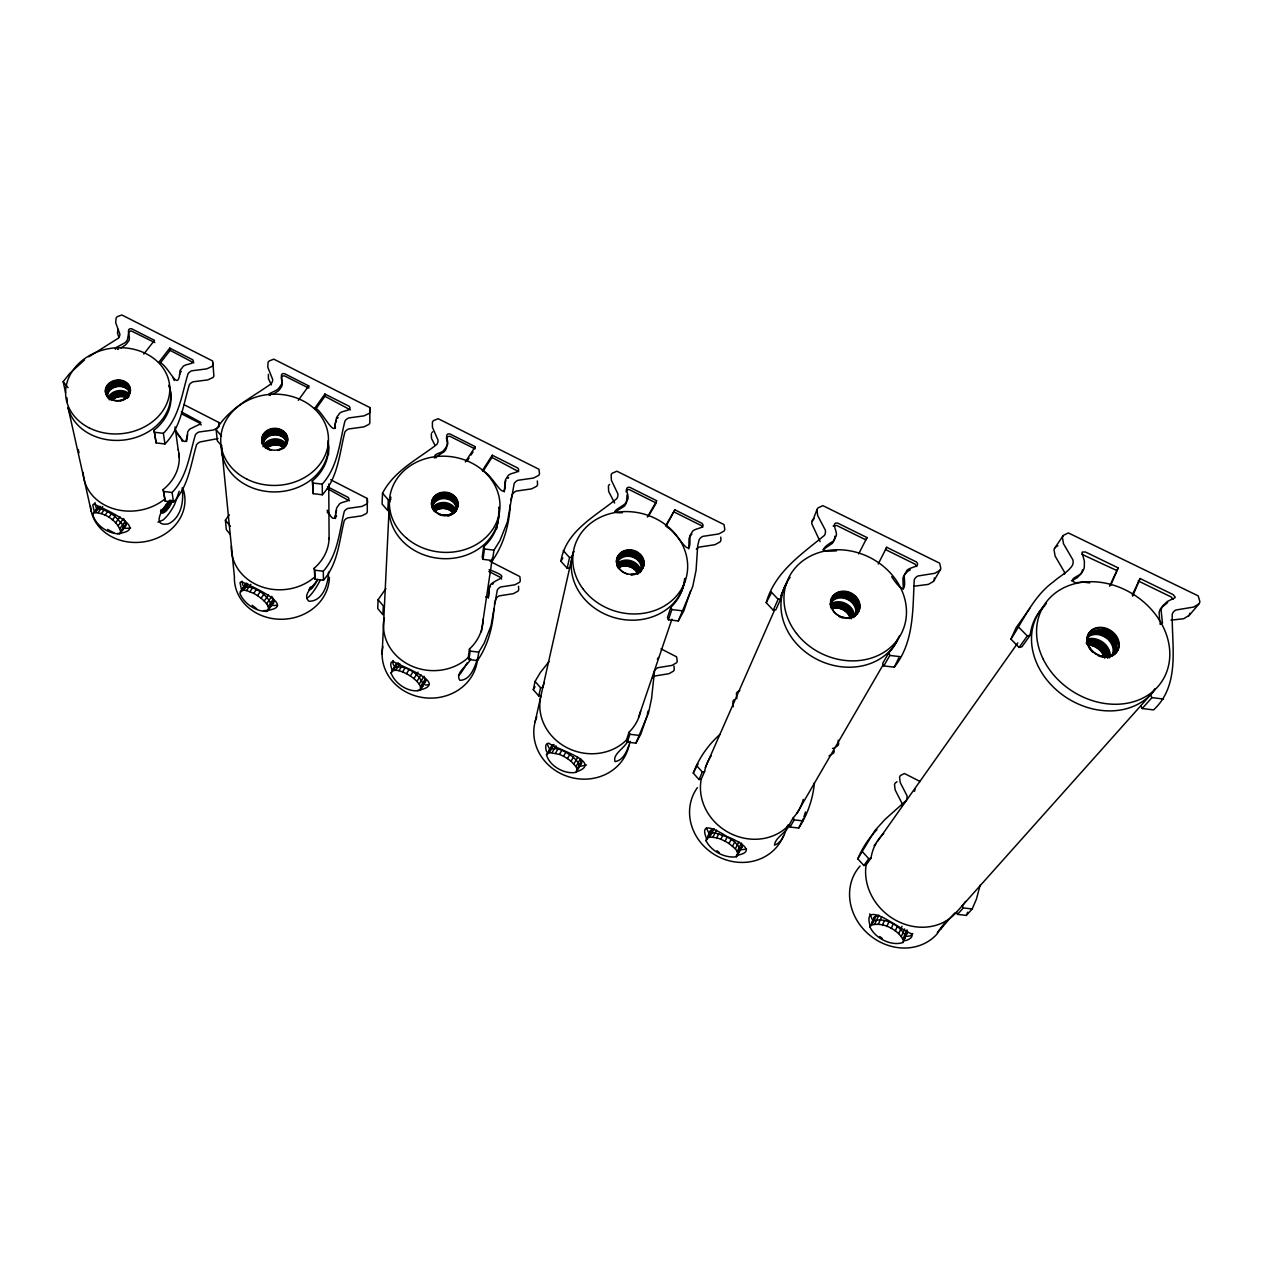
<?xml version="1.0" encoding="UTF-8"?>
<svg xmlns="http://www.w3.org/2000/svg" width="1263" height="1263" viewBox="0 0 1263 1263"><rect width="100%" height="100%" fill="white"/><g stroke="black" fill="none" stroke-linecap="round" stroke-linejoin="round"><path stroke-width="1.5" d="M92.657 514.041C95.12 525.092 108.602 534.407 119.796 533.76L120.822 532.576C118.548 521.477 104.829 512.02 93.636 512.81L92.657 514.041L98.088 506.889M330.732 479.766L367.28 498.49L367.296 511.925A5.163 4.468 1.7 0 1 366.428 513.457L361.723 515.841L347.735 517.862A7.846 6.836 1 0 0 344.215 520.83C339.147 541.117 338.089 563.503 323.439 580.254L314.992 579.243L314.171 568.224A49.352 42.958 -2.7 0 0 329.106 537.77M221.53 445.807L217.299 440.803L216.162 429.767C228.84 408.17 251.874 397.719 271.182 383.731A8.541 7.104 -1.1 0 0 272.682 379.437L267.803 367.28L268.04 362.37A5.605 4.657 -0.6 0 1 269.272 360.902L273.803 359.166L369.838 407.539L369.838 422.805A5.573 4.72 2.5 0 1 368.891 424.415L363.807 426.894L348.683 428.962A8.478 7.215 1.9 0 0 344.878 432.072C339.4 453.512 338.184 477.24 322.365 494.78L313.224 493.659L312.324 480.935A53.472 45.405 -1.5 0 0 328.143 442.903M335.327 514.957L335.453 518.509M335.216 423.847L336.495 417.864A14.888 12.614 1.9 0 1 338.752 414.659C340 409.891 353.198 411.675 349.267 406.323L324.907 394.04L314.566 408.549C319.618 405.912 335.563 440.708 335.216 423.847L335.358 428.362M118.185 525.724L123.569 518.525L126.174 525.392L119.796 533.76M378.095 599.72L377.732 608.561L382.91 614.671L383.321 605.877L378.095 599.72L385.91 588.59M382.531 493.217L382.073 504.016L387.804 510.599L388.309 499.848L382.531 493.217C394.324 470.594 417.548 459.353 436.698 444.56A8.762 7.467 5.2 0 0 438.008 440.045L432.42 427.273L432.42 422.095A5.762 4.878 5.6 0 1 433.619 420.563L438.182 418.7L538.969 469.268L539.506 473.72A5.794 4.973 10 0 1 538.606 475.425L533.475 478.061L517.941 480.287A8.825 7.61 9.5 0 0 514.152 483.603L507.41 521.903L499.848 540.785L493.975 550.147L492.444 560.504L483.003 559.351L482.213 557.172L483.65 546.8A54.925 47.773 5.8 0 0 498.664 512.889M382.105 654.187L389.083 509.557M393.046 660.517L392.967 663.707L394.766 667.006M510.299 504.837C509.147 524.508 503.921 544.242 492.444 560.504M493.896 608.687C492.775 626.985 487.992 645.33 477.493 660.581L468.968 659.554L468.257 657.534L469.426 649.056A49.667 44.473 5 0 0 483.145 619.375M834.954 536.159L834.369 539.459A17.145 14.493 22.6 0 1 832.364 543.295L822.829 549.815M328.554 572.076C328.269 583.743 323.028 601.425 308.946 601.251C301.383 594.51 314.519 585.858 317.629 579.385M834.212 750.869L834.148 751.501A5.431 4.799 30.7 0 1 833.469 753.222L829.017 755.921M706.38 827.975L709.111 833.627M737.766 855.509L737.229 851.42L741.444 843.037L741.965 847.141L736.408 856.756C724.82 858.461 711.258 851.215 706.049 840.763L710.532 830.612L714.116 828.67L709.838 837.006L706.27 838.916M436.051 457.838C430.73 453.78 443.392 453.291 444.339 449.517A15.251 12.993 5.3 0 0 446.549 446.186C450.481 442.903 442.776 432.83 449.896 433.935L475.283 446.692L475.014 448.918L449.675 436.177L446.455 437.03M814.414 782.728C812.977 798.832 807.61 814.509 798.753 828.054L790.038 827.044L789.138 824.881L793.29 817.682A51.625 46.557 29.6 0 0 803.252 799.416M710.311 832.475L710.532 830.612M488.307 598.157L489.034 588.811A13.861 12.314 9.2 0 1 490.407 586.379M483.082 471.21L491.97 457.427L492.27 455.217L517.83 468.068C522.203 473.546 508.594 471.904 507.473 476.877A15.33 13.214 9.4 0 0 505.326 480.272C505.942 507.473 494.212 475.535 482.387 470.546L492.27 455.217M468.968 659.554L470.152 651.092L469.426 649.056M483.003 559.351L484.455 548.995L483.65 546.8M481.361 631.753L492.333 558.057M496.659 528.96L497.527 523.135M477.493 660.581L478.756 652.118L484.092 643.388L491.023 625.785L497.275 590.089A7.988 7.089 9.3 0 1 500.732 586.979L514.815 584.816L519.488 582.338A5.257 4.642 9.8 0 0 520.309 580.743L519.851 576.591L490.028 561.325M245.006 585.969L245.322 584.248L239.859 593.389C244.075 603.619 256.026 611.845 267.172 611.387L273.582 602.893L273.345 598.962L271.766 596.357L266.651 603.84L268.23 606.429L268.498 610.345M494.401 604.03L495.885 598.93A7.91 7.057 9.3 0 1 499.295 595.852L513.267 593.689L517.893 591.226A5.21 4.61 9.8 0 0 518.714 589.632L518.525 586.285M510.836 499.848L512.431 494.386A8.73 7.546 9.5 0 1 516.188 491.102L531.581 488.876L536.664 486.255A5.747 4.941 9.9 0 0 537.564 484.55L537.343 480.966M179.172 491.26L174.862 503.858A21.818 7.136 -61.7 0 1 162.974 520.024L157.954 522.14M647.319 714.353L647.998 711.132M640.625 711.306A50.362 45.736 16.8 0 1 629.085 732.177L626.448 740.039A49.904 45.436 16.9 0 1 566.74 747.57A49.904 45.436 16.9 0 1 541.006 695.487L538.764 695.976L533.302 689.677L535.07 681.436L540.296 672.579L548.979 661.686M569.724 567.719L567.166 568.239L560.898 561.261C565.713 530.886 595.394 516.393 616.754 498.664A9.157 7.862 13.6 0 0 617.875 493.865L611.403 480.319L611.134 474.825A6.015 5.131 13.7 0 1 612.287 473.199L616.912 471.21L724.015 524.587L724.804 529.308A6.078 5.21 18.8 0 1 723.967 531.123L718.805 533.949L702.828 536.365A9.251 7.973 18.7 0 0 699.086 539.901L697.697 545.742L696.071 570.308L692.756 586.442L678.263 620.97L668.427 619.786L667.48 617.465L670.906 607.235A57.498 50.346 15.7 0 0 684.625 578.675M538.764 695.976L540.596 687.782L535.07 681.436M567.166 568.239L569.55 557.583L563.203 550.542M534.991 722.278L572.597 554.883M335.595 512.999L336.479 510.331M431.283 433.935L431.52 438.466L434.835 445.002M690.545 591.068L683.772 611.039L678.263 620.97M646.988 715.979L640.83 734.119L635.873 743.149L627.253 742.123L626.448 740.039M335.548 422.9L336.495 420.09M980.167 885.11L976.425 899.145L972.194 908.965L966.321 915.407L957.512 914.396L956.517 912.154L1152.488 692.629M898.167 638.131A62.297 53.441 25.7 0 1 888.726 652.908L882.648 663.391L883.8 665.901L894.299 667.148C914.301 641.936 912.612 609.634 914.254 579.796A10.041 8.431 27.1 0 1 917.98 575.975L934.746 573.323L940.035 570.245A6.599 5.51 26.9 0 0 940.809 568.287L939.656 563.172L822.892 505.658L818.14 507.821A6.489 5.447 22.2 0 0 817.003 509.589L811.635 523.419L820.129 541.622M817.003 509.589L817.65 515.509L825.339 530.144A9.867 8.352 22.4 0 1 824.455 535.354C801.595 554.299 774.803 571.934 766.215 602.688L773.288 610.234L775.956 609.666L780.787 598.678A62.297 53.441 25.7 0 1 787.117 582.527M268.403 374.353L268.435 378.663L271.387 384.899M666.675 525.045L674.868 509.81L702.054 523.387C706.964 529.023 692.787 527.539 691.808 532.781A16.103 13.861 18.6 0 0 689.756 536.38C691.745 564.435 678.878 533.286 666.88 527.05M869.781 913.844L872.638 920.317M803.884 817.003L805.494 811.967M870.049 927.121L870.586 925.432C882.253 921.153 898.703 929.679 903.613 940.824L902.998 942.482C891.283 946.54 875.117 938.188 870.049 927.121L874.533 916.812L878.843 915.186L874.896 923.853M872.007 922.811L872.559 921.106C884.195 916.796 900.677 925.305 905.555 936.467L904.94 938.141L907.497 932.11L906.976 929.963L903.092 938.677M873.964 918.517L874.533 916.812M627.253 742.123L629.89 734.292L629.085 732.177M668.427 619.786L671.869 609.555L670.906 607.235M638.525 717.447L671.916 619.217M681.357 591.416L684.514 582.148M635.873 743.149L648.456 713.232L651.55 698.581L654.518 670.937A8.115 7.262 20.2 0 1 657.849 667.701L671.932 665.412L676.51 662.807A5.336 4.752 20.3 0 0 677.268 661.149L676.621 656.855L661.007 648.866M477.225 659.586C474.383 667.843 470.373 680.062 459.921 680.347C454.412 673.005 468.02 665.648 470.815 658.718M787.796 825.118C785.097 832.396 782.665 842.326 774.503 845.152C775.04 837.637 786.328 832.538 789.58 824.928M630.363 741.365C627.537 749.006 624.411 760.137 615.049 761.605C612.255 754.027 625.153 747.933 627.979 740.671M187.587 434.756L186.624 441.497M391.072 672.99L396.566 663.707L391.072 672.99C394.782 683.678 408.991 693.261 420.2 690.23L421.81 687.656M393.519 669.137L394.135 667.559C405.297 664.275 419.79 674.047 423.294 684.799L422.616 686.362L425.694 680.931L424.036 676.321L419.19 684.088L420.532 686.583L420.2 690.23M179.504 374.653L179.851 373.769M833.17 526.103L836.548 525.392L865.865 539.869L867.018 537.58L837.622 523.071C829.586 522.108 839.437 533.191 835.443 537.154A17.177 14.524 22.5 0 1 833.438 541.006C823.097 547.416 817.208 552.452 836.58 550.81M1140.757 705.764L1142.178 708.527L1153.577 709.901C1180.447 685.067 1171.685 646.482 1172.238 614.213A11.209 8.936 33.1 0 1 1175.948 609.997L1193.74 607.045L1199.171 603.667A7.357 5.841 32.7 0 0 1199.85 601.504L1198.208 595.883L1068.387 532.954L1063.446 535.323A7.183 5.794 29 0 0 1062.372 537.264L1063.509 543.769L1072.871 559.825A10.941 8.888 29.5 0 1 1072.319 565.524C1067.74 572.471 1059.752 576.086 1053.737 581.58C1033.608 596.01 1024.009 619.154 1010.937 639.141L1019.099 647.445L1021.925 646.798L1030.166 635.273A69.449 56.867 32.8 0 1 1044.769 605.814M336.116 516.835L336.479 515.983M1132.627 596.183L1140.079 578.533L1173.059 594.541L1175.064 596.91A1.721 1.374 32.3 0 1 1175.016 597.731L1167.233 601.52L1162.86 605.766A19.466 15.551 33 0 0 1161.092 610.076L1162.449 623.101L1160.239 624.033M1132.232 595.047L1140.079 578.533M711.337 755.606A51.625 46.557 29.6 0 0 704.596 771.504L701.265 779.05L699.039 779.571L693.261 773.067C698.928 758.1 708.29 744.665 720.32 734.119M966.321 915.407L967.726 912.17M1109.577 586.127L1118.197 567.892L1085.517 552.026L1082.58 551.994A1.689 1.358 29.7 0 0 1082.028 552.562L1084.412 561.23L1084.27 567.497A19.04 15.456 29.6 0 1 1082.407 571.729C1080.97 576.181 1066.209 578.833 1075.571 582.811L1082.612 581.99L1089.732 582.89M1110.635 585.479L1118.197 567.892M699.039 779.571L702.339 772.025L704.596 771.504M773.288 610.234L778.103 599.262L780.787 598.678M705.275 767.667L774.551 610.14M780.85 595.82L786.36 583.285M903.613 940.824L907.497 932.11M902.998 942.482L904.292 939.593M898.767 933.562L902.019 926.284M901.435 936.199L904.687 928.921M895.278 930.942L897.235 926.584M886.815 926.505L888.789 922.148M891.204 928.542L893.162 924.169M1010.937 639.141L1016.162 627.616L1029.787 608.434M882.442 924.974L884.416 920.632M872.244 924.311L876.19 915.675M878.385 924.074L881.669 916.843M883.705 833.548A53.425 46.952 39 0 0 870.996 858.145L866.102 865.013L863.876 865.55L857.782 858.824L874.896 830.549L885.158 819.292L906.313 800.41A8.462 7.42 34.8 0 0 906.96 795.674L900.203 782.492L899.556 777.124A5.557 4.847 34.1 0 1 900.472 775.498L904.419 773.493L920.08 781.497M857.782 858.824C862.297 848.057 868.802 838.111 876.917 829.712M894.299 667.148L898.782 657.912M798.753 828.054L803.347 818.677M736.408 856.756L737.813 853.962M738.05 853.677L742.265 845.31M878.211 563.993L886.689 547.289L916.338 561.909C921.974 567.797 906.929 566.503 906.092 572.107A17.461 14.667 27 0 0 904.15 576.023C905.934 592.41 902.745 592.979 891.678 576.781M737.229 851.42L735.366 848.847L738.887 841.853M735.366 848.847L729.051 843.542L731.182 839.342L727.188 836.974L715.095 832.885L711.985 832.838L708.401 834.764M732.572 846.163L734.703 841.963L731.182 839.342M118.043 329.343L117.475 333.179L118.943 337.521M729.051 843.542L725.057 841.174L727.188 836.974M709.838 837.006L716.721 837.827L718.852 833.643M716.721 837.827L720.841 839.216L722.973 835.032M712.964 837.069L716.531 830.107M858.666 553.92L867.018 537.58M707.548 837.637L711.827 829.317M706.049 840.763L708.18 836.611M886.689 547.289L885.505 549.563L915.075 564.166L916.796 566.582M693.261 773.067L698.092 763.926M766.215 602.688L770.983 593.721M576.117 772.34L577.08 768.978L575.991 766.594L580.538 758.526L581.643 762.884L576.117 772.34C564.735 774.614 549.5 766.167 546.484 754.8L552.026 745.359L553.952 744.554L549.358 752.574L546.484 754.8M577.08 768.978L581.611 760.91M575.991 766.594L571.034 761.21L573.307 757.169C566.74 752.495 558.088 746.465 549.721 749.369L548.774 750.806M573.923 763.941L577.728 757.216M571.034 761.21L567.482 758.589L569.771 754.548M549.358 752.574L559.493 754.39L561.782 750.348M559.493 754.39L563.551 756.269L565.84 752.227M552.152 752.48L555.973 745.786M555.609 753.095L557.899 749.07M665.475 526.118L674.868 509.81M797.016 813.167L883.153 664.78M895.025 644.304L897.993 639.189M790.038 827.044L794.206 819.876L793.29 817.682M883.8 665.901L889.878 655.434L888.726 652.908M933.925 580.743L940.382 569.645M647.351 517.041L656.823 500.795L629.858 487.344C622.375 486.302 630.979 496.785 627.032 500.353A15.93 13.688 13.7 0 1 624.932 503.905C620.717 507.71 606.556 513.346 622.406 512.715M648.614 515.983L656.176 503.021L629.274 489.586L626.464 489.665L626.085 491.844M533.302 689.677L535.023 686.74M560.898 561.261L562.84 558.041M946.066 921.264C923.111 950.581 952.223 914.949 954.939 912.896M420.879 688.682L425.694 680.931M419.19 684.088L416.948 681.373L420.989 674.884M420.532 686.583L425.363 678.831M416.948 681.373L413.932 678.594L417.974 672.121M391.688 671.411C396.329 668.49 402.06 671.805 406.497 673.684L408.944 669.8M413.932 678.594L410.364 675.973L412.796 672.09M402.597 671.884L405.044 668.001M393.282 670.464L398.177 662.743M395.745 670.227L399.834 663.77M398.934 670.7L401.381 666.832M465.337 461.942L475.283 446.692M467.073 461.106L469.047 458.059M471.036 455.012L473.025 451.965M552.026 745.359L551.157 748.801M323.439 580.254L323.312 571.208C338.105 554.378 339.179 531.834 344.294 511.42A7.91 6.868 1.1 0 1 347.846 508.436L361.944 506.416L366.68 504.032A5.194 4.499 1.8 0 0 367.565 502.485L367.28 498.49M1054.621 548.253L1062.988 535.922M268.23 606.429L273.345 598.962M268.861 608.655L273.96 601.188M267.172 611.387L268.861 608.908M271.403 605.182L269.714 607.661L271.403 604.914C267.33 594.573 255.189 586.237 244.027 586.853L242.433 589.679L244.138 587.2M266.651 603.84L264.22 601.03L268.498 594.794M264.22 601.03L261.094 598.236L263.683 594.478M434.298 457.901L444.134 451.759A15.219 12.977 5.3 0 0 446.328 448.412L447.386 443.455L446.439 437.945M240.159 591.668L243.601 590.2L246.506 590.547L253.721 593.357L256.294 589.616M253.721 593.357L257.51 595.615L260.099 591.858M246.506 590.547L250.816 584.343M322.365 494.78L322.239 484.155C338.2 466.536 339.431 442.634 344.957 421.068A8.573 7.246 2 0 1 348.809 417.927L364.06 415.859L369.191 413.38A5.62 4.752 2.6 0 0 370.154 411.754L369.838 407.539M249.963 591.637L252.537 587.895M241.438 590.579L246.601 583.143M243.601 590.2L247.911 583.98M169.921 500.18C163.685 506.321 149.918 527.208 168.437 523.845C181.493 517.435 183.972 500.89 182.172 487.834M877.438 841.458L1017.836 642.899M1039.338 612.476L1043.87 606.066M1170.99 620.165L1183.747 618.712L1189.13 615.349A7.262 5.794 32.9 0 0 1189.793 613.202M315.639 409.338L324.938 396.282L324.907 394.04M863.876 865.55L868.755 858.698L870.996 858.145M1019.099 647.445L1027.308 635.921L1030.166 635.273M230.024 534.091L226.345 529.655L225.398 520.245L229.298 514.767M580.633 764.304L581.643 762.884M578.375 768.314L579.354 764.936L578.265 762.552L573.307 757.169M298.336 400.324L308.725 385.878L284.554 373.674C277.702 372.49 284.664 382.263 280.718 385.31A14.856 12.362 -1 0 1 278.413 388.467C277.371 391.041 264.188 394.388 270.44 395.43M586.521 764.983L579.97 766.404M178.146 449.533A49.225 41.347 -7.2 0 1 163.132 489.57L165.153 501.095L173.505 502.106C188.597 486.318 190.713 464.452 196.57 444.781A7.815 6.599 -4.3 0 1 200.186 441.924L217.946 438.577M173.505 502.106L172.1 492.507C187.319 476.64 189.466 454.633 195.37 434.851A7.878 6.631 -4.2 0 1 199.033 431.978L213.131 430.083L217.946 427.794M119.985 528.423L125.369 521.224M120.885 530.76L126.253 523.561M115.58 522.866L120.08 516.851M168.737 385.326A51.83 42.816 -6.4 0 1 153.944 430.273L156.154 442.903L164.948 443.976C180.814 427.778 183.151 405.091 189.355 384.726A8.21 6.82 -3.6 0 1 193.176 381.789L207.89 379.879L212.91 377.542A5.399 4.468 -3 0 0 213.889 376.027L212.863 362.844M112.375 520.024L115.075 516.409L107.75 511.578L100.882 508.957L98.23 508.721L95.372 510.457M105.034 515.178L107.75 511.578M108.776 517.404L111.491 513.788M98.167 512.541L102.698 506.558M101.419 513.52L104.134 509.92M164.948 443.976L163.385 433.335C179.393 417.058 181.777 394.23 188.029 373.753A8.288 6.852 -3.5 0 1 191.881 370.785L206.737 368.875L211.805 366.538A5.447 4.499 -2.9 0 0 212.8 365.007L212.673 360.997L121.832 314.976L117.38 316.618A5.431 4.389 -4.9 0 0 116.117 317.992L115.675 322.649L119.89 334.174A8.273 6.71 -5.4 0 1 118.264 338.231L88.789 356.813M93.636 512.81L98.167 506.842M95.514 512.304L100.045 506.321M169.795 348.114L159.17 361.834C170.221 367.312 178.383 394.688 179.993 370.706A14.414 11.92 -3.5 0 1 182.314 367.675C183.656 363.113 196.318 365.007 192.829 359.813L169.795 348.114L170.095 350.356L160.669 362.544M143.824 354.019L154.496 340.347L131.62 328.743C124.374 327.922 132.552 338.752 127.784 342.005A14.367 11.667 -5.4 0 1 125.432 344.988L120.932 348.004M65.597 392.667L63.15 381.663L69.67 373.516L84.526 359.955M912.817 933.515L910.702 935.788L907.134 936.357M1188.688 615.965L1198.729 604.282M122.479 530.176L123.569 527.16L122.685 524.824L115.075 516.409M691.792 534.154L691.082 534.944A16.056 13.846 18.6 0 0 689.045 538.543L688.824 548.9M957.512 914.396L963.306 907.939L972.194 908.965M1142.178 708.527L1151.951 697.634L1163.491 699.023M458.595 675.752L459.211 675.105A22.402 3.536 -62.4 0 0 467.199 662.807M740.607 848.404L741.965 847.141M738.508 852.572L740.15 849.494L739.344 847.22L734.703 841.963M746.528 849.068L738.997 850.031M734.324 699.607L733.85 700.034A5.352 4.768 25.1 0 0 732.887 701.581L733.298 706.743M507.868 478.314L508.657 477.619M907.197 571.902L904.845 574.349A17.429 14.635 27 0 0 902.919 578.249L903.329 589.111M306.72 598.457L309.119 596.531A22.103 5.384 -62.1 0 0 320.423 579.749M272.255 603.951L273.582 602.893M492.365 584.28L493.17 583.664M1056.294 546.658L1055.079 547.668A7.104 5.747 29.2 0 0 1054.005 549.594L1055.11 556.036L1064.346 571.95A10.814 8.809 29.7 0 1 1064.614 574.002M614.986 512.131L624.348 506.131A15.898 13.656 13.7 0 0 626.448 502.579L627.048 494.954M814.24 518.54L813.025 519.456A6.41 5.415 22.3 0 0 811.92 521.209M908.16 571.176L910.323 569.85M897.03 781.75L895.404 782.949A5.51 4.815 34.3 0 0 894.504 784.56L895.151 789.896L901.814 802.984A8.383 7.357 35 0 1 901.735 806.22M1071.466 580.901L1077.244 577.68L1080.654 574.16A19.008 15.424 29.6 0 0 1082.517 569.929M423.358 683.409L425.015 682.494M1167.691 602.53L1160.902 608.135A19.419 15.519 33 0 0 1159.134 612.429L1159.734 621.901M272.903 394.466L278.523 390.741A14.824 12.346 -1 0 0 280.828 387.583C284.759 384.552 277.813 374.779 284.649 375.948L308.788 388.136L308.725 385.878M657.376 659.16L658.544 657.47M915.044 789.012L914.459 791.38M739.771 690.498L737.403 691.95A5.399 4.799 24.9 0 0 736.424 693.513L736.85 698.707M1057.068 546.248L1057.936 545.869M834.338 747.98L837.937 745.533A5.478 4.831 30.5 0 0 838.632 743.812L838.143 740.213M117.412 349.425L118.659 348.983M905.224 940.635C907.971 940.225 914.412 937.051 911.239 933.594C901.987 931.036 861.65 897.377 870.112 925.842M577.065 771.567C603.651 762.205 556.036 749.196 548.868 743.244C544.416 742.77 545.616 749.591 546.721 751.99M130.594 528.108L124.563 528.392M832.475 748.485L833.454 748.249M736.297 855.398C759.473 851.594 736.029 839.99 727.299 836.753C720.62 832.522 697.95 818.377 706.585 838.537M913.796 586.253L928.337 584.39L933.562 581.359A6.536 5.462 27.1 0 0 934.336 579.401L934.352 577.886M540.596 687.782L542.853 687.293A50.362 45.736 16.8 0 1 544.385 682.415M569.55 557.583L572.107 557.046A57.498 50.346 15.7 0 1 573.828 551.678M388.309 499.848L390.82 499.359M277.56 605.372L272.003 605.498M425.252 685.035L428.536 684.751M1081.807 554.236L1116.366 570.323M417.232 690.545C451.633 684.136 401.697 666.659 392.951 661.323C388.799 661.97 391.625 668.427 392.383 670.779M794.206 819.876L803 820.903M470.152 651.092L478.756 652.118M629.89 734.292L638.589 735.319M484.455 548.995L493.975 550.147M671.869 609.555L681.799 610.755M314.171 568.224L314.803 570.197L323.312 571.208M889.878 655.434L900.503 656.713M153.944 430.273L154.512 432.246L163.385 433.335M312.324 480.935L313.003 483.019L322.239 484.155M163.132 489.57L163.669 491.481L172.1 492.507M117.222 533.602C152.57 529.955 102.935 508.089 93.557 504.063L92.799 505.011L94.03 510.584M263.541 610.692C301.226 608.087 251.369 585.921 241.233 581.627L240.002 582.732L241.628 590.374M113.97 532.812L107.608 529.45M485.702 596.91L488.528 596.625L489.302 587.027A13.877 12.33 9.2 0 1 491.26 583.853C500.48 577.017 510.426 577.665 489.128 569.645M720.841 839.216L725.057 841.174M1138.2 580.933L1171.101 596.925L1173.09 599.294M674.189 512.02L701.312 525.566L702.733 527.318M491.97 457.427L518.667 471.667M324.938 396.282L350.34 409.891M154.812 342.605L131.147 330.859L128.858 331.759L127.421 339.747A14.398 11.683 -5.4 0 1 125.053 342.731L115.754 347.751L115.328 349.235M170.095 350.356L193.823 362.828M184.193 404.744L218.767 422.442L218.894 426.31A5.178 4.342 -3.6 0 1 218.341 427.336M181.367 411.849L200.754 422.347L200.186 424.036L189.924 428.994A13.704 11.525 -4.3 0 0 187.729 431.93C185.898 447.639 183.861 442.018 174.799 429.325M327.496 486.776L348.272 497.433C351.935 502.453 339.684 500.874 338.563 505.374A13.751 11.951 1 0 0 336.479 508.436C335.8 518.43 334.079 523.829 327.149 510.173M181.619 413.869L200.138 423.373L201.18 425.015M327.512 488.702L349.346 500.827M488.86 571.46L500.401 577.38L501.6 579.133M563.551 756.269L567.482 758.589M406.497 673.684L410.364 675.973M257.51 595.615L261.094 598.236M879.711 936.515L882.19 938.409M716.847 850.694L719.279 852.557M252.126 605.245L256.642 608.734M1019.02 627.553L1027.308 635.921M770.935 591.652L778.103 599.262M862.597 851.925L868.755 858.698M696.513 765.473L702.339 772.025M327.164 512.068L329.675 514.988M216.162 429.767L221.514 436.082M177.452 434.156L179.835 436.982M225.398 520.245L230.34 526.197M63.15 381.663L68.044 387.646M244.706 588.1L242.591 584.674L242.164 581.264M1151.951 697.634L1150.514 694.839A69.449 56.867 32.8 0 0 1154.903 688.761M548.979 748.059L547.479 744.475M963.306 907.939L962.295 905.682A53.425 46.952 39 0 0 965.469 901.435M172.952 377.511L174.247 380.495M181.035 438.403L182.282 441.292M614.639 503.021L608.671 491.496L608.403 486.05A5.952 5.099 13.7 0 1 609.555 484.424M96.177 507.742L94.962 502.579M673.937 665.996L674.268 669.453A5.289 4.72 20.4 0 1 673.511 671.111L668.98 673.684L655.023 675.973A8.052 7.215 20.3 0 0 652.529 677.915M1160.208 623.448L1160.429 624.364M78.274 449.517L79.016 452.833M91.299 511.594L67.981 407.286A51.925 42.863 -6.3 0 0 129.189 439.177A51.925 42.863 -6.3 0 0 169.558 386.667L170.347 392.414M720.763 537.122L720.92 540.09A6.031 5.178 18.9 0 1 720.084 541.89L714.969 544.7L699.149 547.1A9.173 7.925 18.8 0 0 696.355 549.2M154.512 432.246L156.154 442.903M163.669 491.481L165.153 501.095M175.052 426.862L178.178 449.817M178.715 453.654L179.235 457.474M218.767 422.442L219.099 425.773M504.3 491.875L504.995 482.45A15.314 13.198 9.4 0 1 505.926 480.682M313.003 483.019L313.224 493.659M314.803 570.197L314.992 579.243M328.491 446.628L328.554 454.506M328.743 484.029L329.106 539.159M468.257 657.534A49.225 44.189 4.9 0 1 410.475 665.506A49.225 44.189 4.9 0 1 384.22 617.939M498.711 507.189A55.035 47.836 5.8 0 1 444.892 558.704A55.035 47.836 5.8 0 1 389.225 505.989M389.667 502.406A55.035 47.836 5.8 0 1 390.914 497.18M436.54 509.826A13.088 11.414 5.7 0 1 452.312 511.815M435.514 512.273A13.277 11.525 5.8 0 1 440.045 493.328A13.277 11.525 5.8 0 1 457.995 505.389A13.277 11.525 5.8 0 1 438.308 514.136M433.098 499.39A13.262 11.509 5.8 0 1 435.167 497.038M437.866 495.238A13.262 11.509 5.8 0 1 453.859 497.243M457.38 502.437A13.262 11.509 5.8 0 1 457.901 505.421M433.004 500.48A13.246 11.509 5.8 0 1 435.072 498.127M440.945 495.222A13.246 11.509 5.8 0 1 447.765 495.301M432.735 504.048A12.141 10.546 5.8 0 1 447.449 496.769A12.141 10.546 5.8 0 1 456.259 509.778M432.909 501.569A13.246 11.493 5.8 0 1 437.677 497.433M440.834 496.327A13.246 11.493 5.8 0 1 450.859 497.575M434.172 510.994A12.156 10.546 5.8 0 1 439.303 496.217A12.156 10.546 5.8 0 1 455.943 502.358A12.156 10.546 5.8 0 1 447.939 516.093M432.814 502.658A13.23 11.493 5.8 0 1 437.566 498.522M440.74 497.417A13.23 11.493 5.8 0 1 455.659 502.911M432.546 506.21A12.125 10.53 5.8 0 1 445.665 498.664A12.125 10.53 5.8 0 1 456.385 509.21M434.772 501.395A13.214 11.478 5.8 0 1 437.472 499.611M444.023 498.143A13.214 11.478 5.8 0 1 447.434 498.569M450.638 499.753A13.214 11.478 5.8 0 1 456.906 506.779M432.641 505.137A12.125 10.53 5.8 0 1 447.339 497.859A12.125 10.53 5.8 0 1 456.148 510.852M432.341 508.058A13.167 11.446 5.8 0 1 445.318 502.595A13.167 11.446 5.8 0 1 456.432 511.089M433.241 509.084A12.062 10.499 5.8 0 1 445.144 504.079A12.062 10.499 5.8 0 1 455.327 511.862M434.298 506.795A13.151 11.446 5.7 0 1 454.948 509.384M440.013 504.979A13.135 11.43 5.7 0 1 454.838 510.457M434.93 509.084A12.03 10.483 5.7 0 1 453.843 511.452M434.109 508.942A13.119 11.43 5.7 0 1 436.777 507.158M449.849 507.3A13.119 11.43 5.7 0 1 452.596 509.147M435.025 508.01A12.046 10.483 5.7 0 1 453.954 510.378M446.581 507.205A13.104 11.414 5.7 0 1 452.486 510.205M434.74 511.215A12.014 10.467 5.7 0 1 453.622 513.583M436.588 509.305A13.104 11.414 5.7 0 1 439.713 508.2M446.471 508.263A13.104 11.414 5.7 0 1 449.628 509.447M434.835 510.157A12.03 10.467 5.7 0 1 453.733 512.525M477.556 658.291A47.805 43.242 4.7 0 1 424.226 697.744A47.805 43.242 4.7 0 1 382.831 646.672M431.835 432.783A5.699 4.847 5.5 0 1 432.704 431.804M328.127 440.708A53.567 45.468 -1.5 0 1 277.086 491.875A53.567 45.468 -1.5 0 1 221.404 445.129L234.397 576.607A47.52 41.805 -3.3 0 0 280.765 619.265A47.52 41.805 -3.3 0 0 329.359 577.317M266.84 447.939A12.741 10.846 -1.6 0 1 282.233 446.439M271.103 450.338A12.93 10.957 -1.4 0 1 264.362 433.383A12.93 10.957 -1.4 0 1 285.533 433.683A12.93 10.957 -1.4 0 1 277.813 450.433M271.45 450.007A11.841 10.041 -1.4 0 1 265.262 434.472A11.841 10.041 -1.4 0 1 284.649 434.74A11.841 10.041 -1.4 0 1 277.592 450.102M265.956 433.035A12.914 10.941 -1.4 0 1 286.148 435.593M261.994 441.829A12.898 10.941 -1.4 0 1 262.515 439.003M268.735 432.467A12.898 10.941 -1.4 0 1 271.877 431.425M278.523 431.52A12.898 10.941 -1.4 0 1 286.196 436.714M263.414 445.002A11.825 10.025 -1.4 0 1 273.661 432.641A11.825 10.025 -1.4 0 1 286.733 442.729M262.057 442.934A12.883 10.925 -1.4 0 1 262.593 440.108M268.798 433.588A12.883 10.925 -1.4 0 1 271.94 432.546M278.586 432.641A12.883 10.925 -1.4 0 1 281.649 433.777M284.254 435.53A12.883 10.925 -1.4 0 1 286.243 437.819M283.023 448.665A11.825 10.025 -1.4 0 0 284.096 435.151A11.825 10.025 -1.4 0 0 268.324 433.162A11.825 10.025 -1.4 0 0 264.456 446.328A12.788 10.878 -1.5 0 1 272.413 441.403M262.136 444.039A12.867 10.925 -1.5 0 1 262.657 441.229M266.146 436.382A12.867 10.925 -1.5 0 1 272.003 433.651M278.634 433.746A12.867 10.925 -1.5 0 1 281.696 434.882M284.317 436.651A12.867 10.925 -1.5 0 1 286.291 438.924M263.241 444.608A11.793 10.009 -1.5 0 1 273.787 434.867A11.793 10.009 -1.5 0 1 286.48 442.35M264.109 439.713A12.867 10.909 -1.5 0 1 266.209 437.503M272.05 434.772A12.867 10.909 -1.5 0 1 281.76 435.988M263.162 443.502A11.809 10.009 -1.5 0 1 275.271 433.683A11.809 10.009 -1.5 0 1 286.78 443.834M263.004 446.739A12.819 10.893 -1.5 0 1 273.945 438.94A12.819 10.893 -1.5 0 1 286.527 444.45M265.325 445.144A11.746 9.978 -1.5 0 1 285.612 445.429M264.441 445.239A12.804 10.878 -1.5 0 1 284.601 443.266M279.012 441.482A12.788 10.878 -1.5 0 1 282.059 442.618M265.451 447.339A11.714 9.962 -1.6 0 1 283.907 445.539M266.682 445.208A12.772 10.862 -1.6 0 1 272.476 442.492M279.076 442.587A12.772 10.862 -1.6 0 1 282.107 443.708M265.388 446.249A11.73 9.962 -1.5 0 1 285.659 446.534M266.746 446.297A12.772 10.862 -1.6 0 1 269.429 444.623M272.54 443.581A12.772 10.862 -1.6 0 1 284.743 446.549M267.503 447.497A11.699 9.946 -1.6 0 1 284.001 447.734M266.809 447.402A12.756 10.846 -1.6 0 1 269.493 445.713M272.603 444.687A12.756 10.846 -1.6 0 1 279.17 444.765M265.514 448.428A11.714 9.962 -1.6 0 1 283.954 446.628M314.298 584.469A11.525 2.81 -62.1 0 1 310.067 589.158M310.73 586.979A10.562 2.589 -62.1 0 1 309.593 587.895M314.361 577.286A48.925 42.689 -2.8 0 1 260.446 586.364A48.925 42.689 -2.8 0 1 231.382 546.153M317.66 579.591A11.525 2.81 -62.1 0 1 308.882 589.316M337.489 418.416A14.872 12.598 1.9 0 1 338.089 417.627M685.146 578.438A57.609 50.409 15.7 0 1 616.991 618.333A57.609 50.409 15.7 0 1 573.655 551.284M618.365 567.497A13.704 12.014 15.8 0 1 637.136 572.06M616.407 562.477A13.909 12.141 15.7 0 1 634.658 551.331A13.909 12.141 15.7 0 1 640.515 571.381M634.563 574.523A13.909 12.141 15.7 0 1 631.026 574.918M618.649 568.65A13.909 12.141 15.7 0 1 617.086 565.666M627.506 574.018A12.741 11.13 15.7 0 1 619.865 555.862A12.741 11.13 15.7 0 1 641.115 558.514A12.741 11.13 15.7 0 1 630.79 574.428M622.296 553.02A13.893 12.141 15.7 0 1 643.609 563.787M619.28 556.02A13.877 12.125 15.7 0 1 621.996 554.11M625.217 552.91A13.877 12.125 15.7 0 1 642.599 561.688M617.07 562.288A12.709 11.114 15.7 0 1 633.521 554.978A12.709 11.114 15.7 0 1 640.704 571.002M616.976 559.62A13.861 12.125 15.7 0 1 621.696 555.183M632.005 554.062A13.861 12.125 15.7 0 1 640.704 559.809M617.733 567.024A12.725 11.114 15.7 0 1 624.696 553.636A12.725 11.114 15.7 0 1 640.799 559.588A12.725 11.114 15.7 0 1 636.694 574.034M621.412 556.273A13.846 12.109 15.7 0 1 624.617 555.089M631.689 555.152A13.846 12.109 15.7 0 1 641.967 563.851M617.575 561.751A12.693 11.099 15.7 0 1 632.905 557.141A12.693 11.099 15.7 0 1 641.13 570.434M631.389 556.225A13.83 12.093 15.7 0 1 640.073 561.972M641.651 564.924A13.83 12.093 15.7 0 1 642.346 568.082M616.786 563.361A12.693 11.099 15.7 0 1 633.205 556.067A12.693 11.099 15.7 0 1 640.388 572.076M617.26 563.551A13.782 12.062 15.7 0 1 640.388 569.187M617.97 564.814A12.614 11.051 15.7 0 1 631.389 562.509A12.614 11.051 15.7 0 1 639.788 572.865M616.976 564.624A13.767 12.062 15.7 0 1 640.088 570.245M619.375 563.772A13.751 12.046 15.7 0 1 622.564 562.588M629.59 562.651A13.751 12.046 15.7 0 1 638.21 568.366M619.849 565.192A12.598 11.035 15.7 0 1 638.541 572.092M619.075 564.845A13.735 12.046 15.8 0 1 622.264 563.661M629.29 563.724A13.735 12.046 15.8 0 1 632.637 564.956M617.67 565.871A12.614 11.051 15.7 0 1 638.857 571.034M621.98 564.719A13.719 12.03 15.8 0 1 628.99 564.782M632.337 566.013A13.719 12.03 15.8 0 1 637.594 570.481M619.265 567.308A12.567 11.02 15.8 0 1 637.926 574.191M618.507 566.961A13.704 12.03 15.8 0 1 637.294 571.539M619.565 566.25A12.583 11.035 15.8 0 1 638.241 573.149M629.021 745.423A48.436 44.426 17.2 0 1 568.697 776.792A48.436 44.426 17.2 0 1 536.791 716.768M899.414 635.984A62.44 53.52 25.6 0 1 815.772 658.718A62.44 53.52 25.6 0 1 790.085 577.38M831.67 608.198A14.84 12.756 25.8 0 1 850.378 617.575M830.47 601.488A15.077 12.898 25.5 0 1 854.151 595.726A15.077 12.898 25.5 0 1 850.425 617.97M842.831 617.923A15.077 12.898 25.5 0 1 839.137 616.565M831.307 608.387A15.077 12.898 25.5 0 1 830.391 604.93M835.727 594.589A15.061 12.883 25.5 0 1 859.014 606.224M832.412 597.794A15.045 12.883 25.6 0 1 835.175 595.71M849.699 595.804A15.045 12.883 25.6 0 1 855.619 600.683M857.498 603.888A15.045 12.883 25.6 0 1 858.43 607.329M830.312 604.567A13.782 11.793 25.6 0 1 847.284 596.61A13.782 11.793 25.6 0 1 855.935 613.976M849.131 596.925A15.03 12.867 25.6 0 1 856.914 604.993M830.786 606.603A13.798 11.809 25.6 0 1 841.49 594.557A13.798 11.809 25.6 0 1 857.04 604.693A13.798 11.809 25.6 0 1 849.115 618.538M831.322 600.02A15.014 12.851 25.6 0 1 834.069 597.936M844.9 596.689A15.014 12.851 25.6 0 1 854.483 602.909M830.186 603.856A13.751 11.777 25.6 0 1 847.805 599.546A13.751 11.777 25.6 0 1 854.783 616.17M833.517 599.041A14.998 12.851 25.6 0 1 836.848 597.746M844.347 597.794A14.998 12.851 25.6 0 1 855.761 607.203M856.709 610.645A14.998 12.851 25.6 0 1 856.646 614.071M830.738 602.751A13.767 11.793 25.6 0 1 849.936 599.325A13.767 11.793 25.6 0 1 853.551 617.591M831.338 603.461A14.919 12.804 25.7 0 1 854.42 615.018M831.78 604.977A13.672 11.73 25.7 0 1 852.935 615.555M830.801 604.567A14.903 12.804 25.7 0 1 853.851 616.107M844.647 605.751A14.888 12.788 25.7 0 1 850.504 610.597M852.351 613.771A14.888 12.788 25.7 0 1 853.283 617.197M833.738 605.972A13.64 11.714 25.7 0 1 851.799 617.733M844.079 606.84A14.872 12.772 25.7 0 1 851.783 614.86M831.243 606.066A13.656 11.73 25.7 0 1 852.367 616.644M836.138 606.145A14.856 12.772 25.8 0 1 849.383 612.776M832.649 608.166A13.609 11.699 25.8 0 1 849.825 616.77M831.938 607.645A14.84 12.756 25.8 0 1 839.358 607.692M842.974 609.019A14.84 12.756 25.8 0 1 846.21 611.118M848.831 613.85A14.84 12.756 25.8 0 1 850.662 617.023M833.185 607.077A13.625 11.714 25.7 0 1 851.23 618.807M789.138 824.881A51.151 46.226 29.9 0 1 729.398 832.949A51.151 46.226 29.9 0 1 701.265 779.05M783.628 835.49A49.636 45.152 30.8 0 1 716.358 855.667A49.636 45.152 30.8 0 1 697.413 787.607M937.635 933.31A51.341 45.5 40.2 0 1 868.612 934.273A51.341 45.5 40.2 0 1 860.087 866.008M942.466 926.237A51.341 45.5 40.2 0 1 940.698 929.205M956.517 912.154A52.935 46.62 39.3 0 1 896.777 920.806A52.935 46.62 39.3 0 1 866.102 865.013M874.122 845.736A52.935 46.62 39.3 0 1 876.317 843.068M1154.808 689.677A69.623 56.961 32.8 0 1 1059.91 692.882A69.623 56.961 32.8 0 1 1046.459 603.43M1088.138 644.825A16.53 13.561 33 0 1 1103.72 655.529M1087.743 645.061A16.814 13.735 32.7 0 1 1100.42 627.932A16.814 13.735 32.7 0 1 1118.718 646.103A16.814 13.735 32.7 0 1 1098.668 655.907M1092.511 651.992A16.814 13.735 32.7 0 1 1088.28 646.309M1097.326 654.818A15.409 12.583 32.7 0 1 1092.527 631.689A15.409 12.583 32.7 0 1 1116.539 642.488A15.409 12.583 32.7 0 1 1098.557 655.371M1103.152 629.621A16.798 13.719 32.7 0 1 1105.883 630.505M1107.209 631.09A16.798 13.719 32.7 0 1 1117.534 643.798M1117.739 647.603A16.798 13.719 32.7 0 1 1116.871 651.14M1102.236 630.805A16.782 13.704 32.7 0 1 1112.103 636.568M1113.903 638.762A16.782 13.704 32.7 0 1 1115.308 641.178M1088.469 635.952A15.377 12.567 32.7 0 1 1108.772 636.063A15.377 12.567 32.7 0 1 1112.466 655.039M1097.168 631.453A16.766 13.704 32.7 0 1 1099.931 631.689M1101.304 631.974A16.766 13.704 32.7 0 1 1104.036 632.858M1105.362 633.442A16.766 13.704 32.7 0 1 1115.861 649.924M1089.385 634.784A15.393 12.567 32.7 0 1 1111.203 636.22A15.393 12.567 32.7 0 1 1110.84 656.034M1086.969 644.256A15.393 12.567 32.7 0 1 1087.617 637.547M1101.762 633.537A16.735 13.688 32.7 0 1 1113.429 643.499M1113.966 644.746A16.735 13.688 32.7 0 1 1114.708 647.288M1086.669 638.289A15.33 12.535 32.8 0 1 1105.283 637.231A15.33 12.535 32.8 0 1 1112.324 654.566M1092.684 634.01A16.719 13.672 32.8 0 1 1098.1 634.026M1100.831 634.705A16.719 13.672 32.8 0 1 1107.177 638.115M1110.24 641.13A16.719 13.672 32.8 0 1 1111.85 643.435M1112.498 644.651A16.719 13.672 32.8 0 1 1113.461 647.161M1087.569 637.12A15.345 12.551 32.7 0 1 1107.84 637.231A15.345 12.551 32.7 0 1 1111.535 656.192M1087.79 638.92A16.64 13.625 32.9 0 1 1110.24 656.807M1087.901 640.673A15.235 12.488 32.9 0 1 1108.472 657.06M1086.906 640.073A16.608 13.625 32.9 0 1 1098.936 641.572M1100.199 642.251A16.608 13.625 32.9 0 1 1109.324 657.944M1091.279 640.815A16.593 13.609 32.9 0 1 1100.515 644.177M1101.668 645.046A16.593 13.609 32.9 0 1 1106.925 651.55M1086.117 642.978A15.203 12.472 32.9 0 1 1106.435 655.876M1093.111 642.409A16.577 13.593 32.9 0 1 1106.009 652.687M1087.001 641.825A15.219 12.472 32.9 0 1 1107.54 658.197M1092.211 643.562A16.561 13.577 33 0 1 1102.883 650.334M1105.093 653.824A16.561 13.577 33 0 1 1106.041 656.318M1087.901 644.825A15.172 12.441 33 0 1 1104.604 658.149M1091.311 644.714A16.53 13.577 33 0 1 1094.011 645.582M1095.305 646.167A16.53 13.577 33 0 1 1101.967 651.471M1102.804 652.576A16.53 13.577 33 0 1 1104.178 654.96M1088.801 643.688A15.188 12.456 32.9 0 1 1105.52 657.013M180.751 372.111A14.382 11.904 -3.5 0 1 181.288 371.338M164.616 499.201A48.799 41.111 -7.4 0 1 112.581 508.421A48.799 41.111 -7.4 0 1 83.247 472.394M67.144 401.713A51.925 42.863 -6.3 0 1 67.097 397.956M172.115 500.464A11.383 3.726 -61.7 0 1 165.5 510.899A11.383 3.726 -61.7 0 1 160.843 510.994M170.9 500.211A10.436 3.41 -61.7 0 1 160.969 510.915M169.368 502.264A11.383 3.726 -61.7 0 1 160.512 511.799M168.247 501.79A10.436 3.426 -61.7 0 1 161.206 510.347M182.851 488.339A47.41 40.29 -7.9 0 1 146.255 541.432A47.41 40.29 -7.9 0 1 90.51 506.352M172.526 500.669A11.383 3.726 -61.7 0 1 165.121 511.783A11.383 3.726 -61.7 0 1 161.222 509.463M112.675 399.376A12.362 10.23 -6.5 0 1 127.61 398.003M111.033 399.724A12.519 10.325 -6.2 0 1 109.692 383.399A12.519 10.325 -6.2 0 1 129.142 385.862A12.519 10.325 -6.2 0 1 120.459 400.908M105.697 391.735A12.519 10.309 -6.3 0 1 106.329 389.067M107.765 386.604A12.519 10.309 -6.3 0 1 129.331 386.967M107.971 387.725A12.504 10.309 -6.3 0 1 112.817 384.031M115.896 383.052A12.504 10.309 -6.3 0 1 129.521 388.073M107.244 395.887A11.446 9.441 -6.3 0 1 116.196 384.441A11.446 9.441 -6.3 0 1 129.663 391.341M110.323 386.731A12.488 10.293 -6.3 0 1 113.023 385.136M116.101 384.157A12.488 10.293 -6.3 0 1 122.511 384.268M129.11 395.145A11.462 9.457 -6.3 0 1 127.816 397.403M109.676 399.092A11.462 9.457 -6.3 0 1 113.165 384.236A11.462 9.457 -6.3 0 1 129.473 390.235M106.96 392.398A12.472 10.293 -6.3 0 1 108.397 389.935M110.528 387.836A12.472 10.293 -6.3 0 1 122.716 385.389M128.068 388.136A12.472 10.293 -6.3 0 1 129.884 390.299M107.466 395.635A11.43 9.441 -6.3 0 1 116.591 386.667A11.43 9.441 -6.3 0 1 129.063 391.262M110.734 388.957A12.472 10.293 -6.3 0 1 128.258 389.241M107.45 396.992A11.446 9.441 -6.3 0 1 114.949 385.925A11.446 9.441 -6.3 0 1 128.873 390.156M108.002 397.908A12.425 10.262 -6.4 0 1 129.015 393.646M109.076 398.698A11.383 9.409 -6.4 0 1 128.337 394.798M109.628 396.55A12.409 10.262 -6.4 0 1 126.774 393.077M111.965 395.556A12.393 10.246 -6.4 0 1 124.058 393.109M110.797 398.634A11.367 9.394 -6.4 0 1 128.715 396.977M112.17 396.661A12.393 10.246 -6.4 0 1 127.153 395.272M109.281 399.803A11.367 9.394 -6.4 0 1 128.526 395.887M112.36 397.75A12.377 10.246 -6.4 0 1 127.342 396.361M113.149 398.903A11.335 9.378 -6.4 0 1 126.868 397.64M112.565 398.84A12.362 10.23 -6.4 0 1 127.516 397.45M111.002 399.724A11.351 9.394 -6.4 0 1 126.679 396.55M406.749 538.338A55.367 48.026 5.8 0 0 498.49 516.709A55.367 48.026 5.8 0 0 428.804 457.822A55.367 48.026 5.8 0 0 406.749 538.338M435.609 511.768A13.293 11.525 5.8 0 0 457.695 506.779A13.293 11.525 5.8 0 0 441.134 492.507A13.293 11.525 5.8 0 0 435.609 511.768M436.288 512.162A12.172 10.562 5.8 0 0 456.496 507.6A12.172 10.562 5.8 0 0 441.34 494.528A12.172 10.562 5.8 0 0 436.288 512.162M247.074 479.245A53.883 45.642 -1.4 0 0 328.459 439.998A53.883 45.642 -1.4 0 0 248.211 400.182A53.883 45.642 -1.4 0 0 247.074 479.245M268.024 448.665A12.93 10.957 -1.4 0 0 287.664 439.413A12.93 10.957 -1.4 0 0 268.514 429.704A12.93 10.957 -1.4 0 0 268.024 448.665M582.732 588.558A57.972 50.631 15.7 0 0 681.988 588.179A57.972 50.631 15.7 0 0 625.911 511.578A57.972 50.631 15.7 0 0 582.732 588.558M618.854 568.176A13.909 12.156 15.7 0 0 642.678 568.303A13.909 12.156 15.7 0 0 629.432 549.815A13.909 12.156 15.7 0 0 618.854 568.176M796.527 633.458A62.85 53.772 25.5 0 0 901.766 632.716A62.85 53.772 25.5 0 0 837.322 549.737A62.85 53.772 25.5 0 0 796.527 633.458M833.501 611.134A15.077 12.898 25.5 0 0 858.793 611.213A15.077 12.898 25.5 0 0 843.542 591.179A15.077 12.898 25.5 0 0 833.501 611.134M833.927 611.687A13.814 11.825 25.5 0 0 857.088 611.766A13.814 11.825 25.5 0 0 843.131 593.405A13.814 11.825 25.5 0 0 833.927 611.687M1043.333 659.397A70.144 57.245 32.7 0 0 1158.487 685.904A70.144 57.245 32.7 0 0 1107.777 583.648A70.144 57.245 32.7 0 0 1043.333 659.397M1088.785 645.819A16.829 13.735 32.6 0 0 1116.397 652.45A16.829 13.735 32.6 0 0 1104.494 627.837A16.829 13.735 32.6 0 0 1088.785 645.819M89.42 427.999A52.209 43.021 -6.2 0 0 169.747 391.135A52.209 43.021 -6.2 0 0 93.92 353.293A52.209 43.021 -6.2 0 0 89.42 427.999M110.97 399.187A12.535 10.325 -6.2 0 0 130.342 390.488A12.535 10.325 -6.2 0 0 112.249 381.252A12.535 10.325 -6.2 0 0 110.97 399.187M111.76 399.55A11.478 9.457 -6.3 0 0 129.489 391.577A11.478 9.457 -6.3 0 0 112.928 383.131A11.478 9.457 -6.3 0 0 111.76 399.55"/></g></svg>
